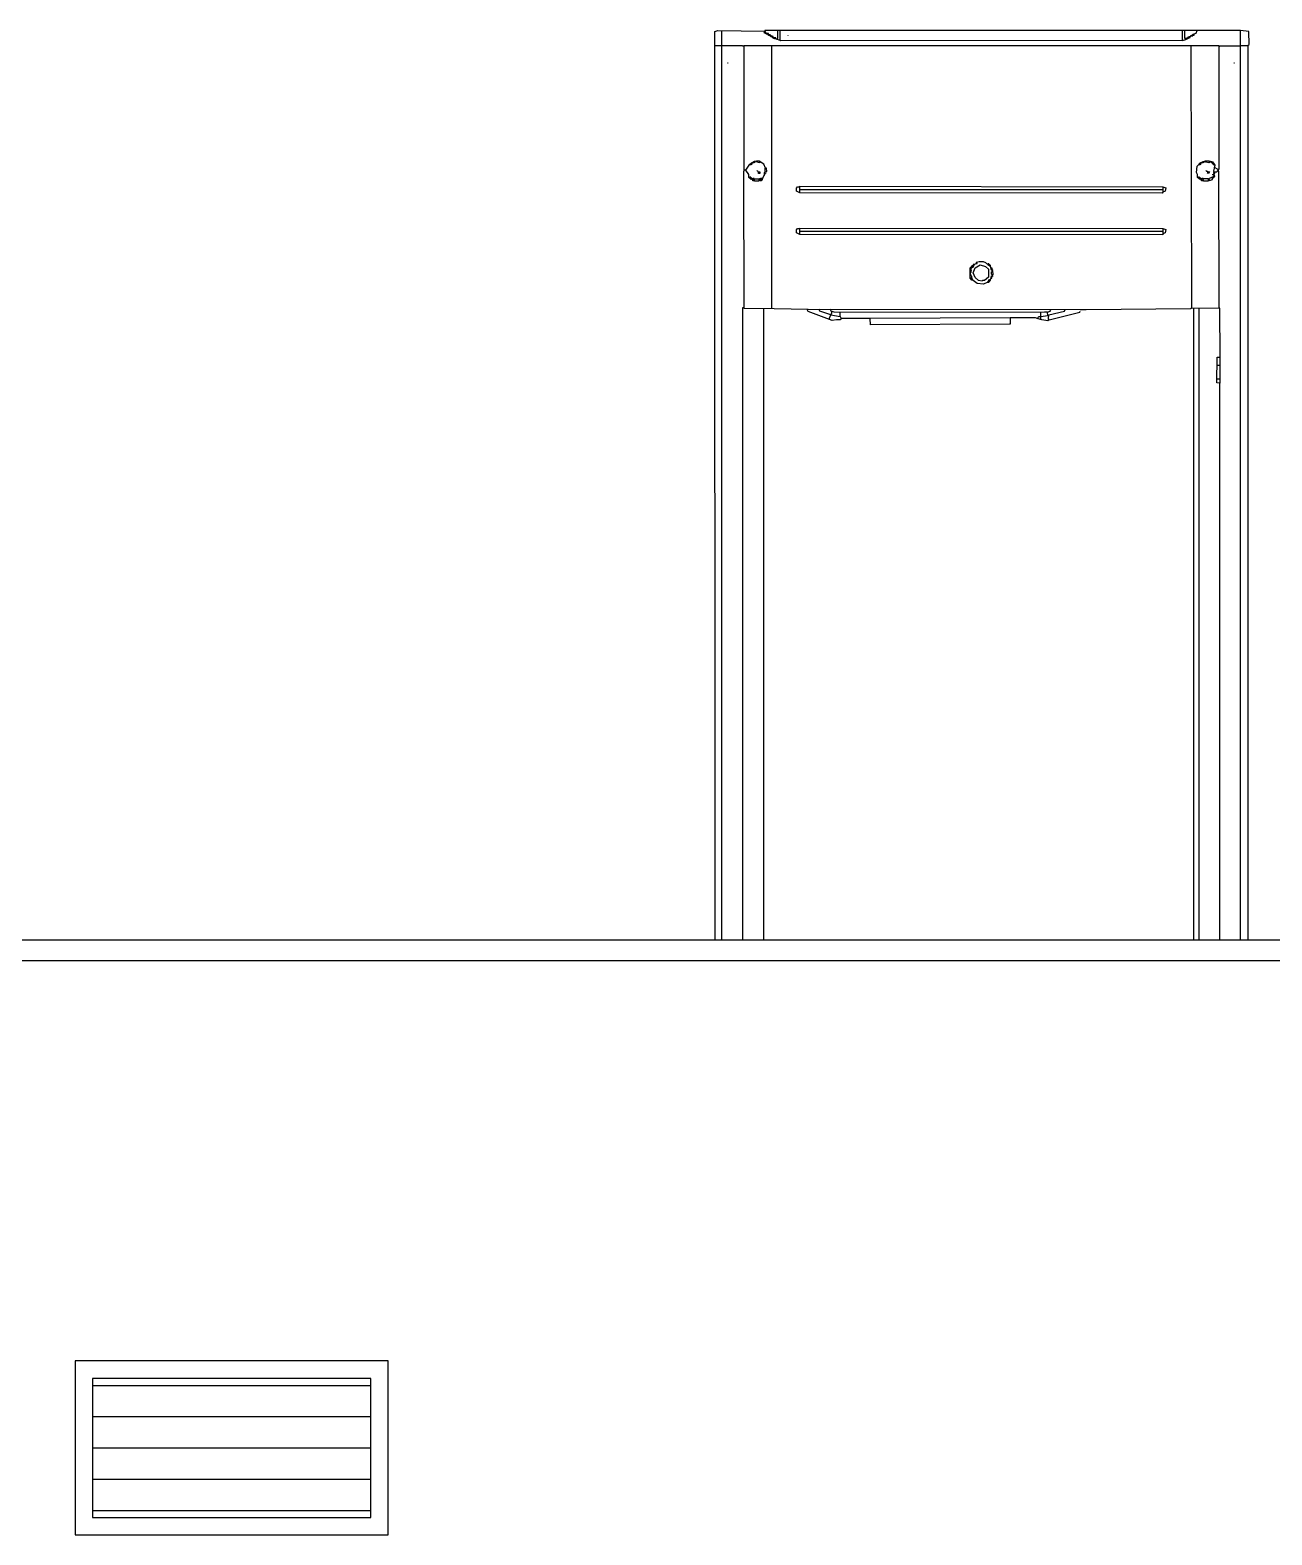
# Model space of a CAD drawing. Extents: x 3792242 to 5145247, y -1546315 to -1031918.
# Drawn here: x 3904059 to 3905845, y -1523469 to -1521306 of the extents above; entities that cross this region are included whole.
import ezdxf

# ---------------------------------------------------------------- set-up
doc = ezdxf.new("R2010")
doc.units = 0
doc.header["$MEASUREMENT"] = 0
doc.layers.add('TENKÁ', color=7, linetype='CONTINUOUS')
doc.layers.add('ZZ-chladenie', color=133, linetype='CONTINUOUS')

msp = doc.modelspace()

# ---------------------------------------------------------------- linework, layer by layer
at = {"layer": 'TENKÁ'}
for p, q in [((3935549, -1522613.77), (3888879, -1522613.77)), ((3935549, -1522643.77), (3888879, -1522643.77))]:
    msp.add_line(p, q, dxfattribs=at)
at = {"layer": 'TENKÁ', "color": 8}
for p, q in [((3904149, -1523253.77), (3904549, -1523253.77)), ((3904149, -1523298.77), (3904549, -1523298.77)), ((3904149, -1523343.77), (3904549, -1523343.77)), ((3904149, -1523388.77), (3904549, -1523388.77)), ((3904149, -1523433.77), (3904549, -1523433.77))]:
    msp.add_line(p, q, dxfattribs=at)
for points in [[(3904574, -1523218.77), (3904124, -1523218.77), (3904124, -1523468.77), (3904574, -1523468.77)], [(3904549, -1523243.77), (3904149, -1523243.77), (3904149, -1523443.77), (3904549, -1523443.77)]]:
    msp.add_lwpolyline(points, close=True, dxfattribs=at)
at = {"layer": 'ZZ-chladenie'}
for p, q in [((3905043.687, -1521307.714), (3905047.923, -1521306.302)), ((3905043.687, -1521328.19), (3905043.687, -1521307.714)), ((3905047.923, -1521306.302), (3905114.998, -1521307.009)), ((3905053.571, -1522613.77), (3905053.571, -1521306.302)), ((3905114.998, -1521307.009), (3905114.292, -1521309.126)), ((3905114.292, -1521309.126), (3905115.704, -1521309.126)), ((3905799.164, -1521306.302), (3905115.704, -1521306.302)), ((3905115.704, -1521306.302), (3905115.704, -1521309.833)), ((3905117.116, -1521308.421), (3905115.704, -1521308.421)), ((3905115.704, -1521309.833), (3905119.234, -1521309.833)), ((3905117.116, -1521309.833), (3905117.116, -1521308.421)), ((3905117.822, -1521311.245), (3905117.116, -1521310.539)), ((3905117.116, -1521310.539), (3905117.822, -1521310.539)), ((3905117.822, -1521310.539), (3905118.528, -1521309.833)), ((3905119.234, -1521311.245), (3905117.822, -1521311.245)), ((3905118.528, -1521309.833), (3905119.234, -1521310.539)), ((3905119.234, -1521309.833), (3905119.234, -1521311.951)), ((3905120.647, -1521310.539), (3905119.234, -1521310.539)), ((3905119.234, -1521311.951), (3905122.765, -1521311.951)), ((3905120.647, -1521311.951), (3905120.647, -1521310.539)), ((3905121.352, -1521313.363), (3905120.647, -1521312.657)), ((3905120.647, -1521312.657), (3905121.352, -1521312.657)), ((3905121.352, -1521312.657), (3905122.059, -1521311.951)), ((3905122.765, -1521313.363), (3905121.352, -1521313.363)), ((3905122.059, -1521311.951), (3905122.765, -1521312.657)), ((3905122.765, -1521311.951), (3905122.765, -1521314.069)), ((3905124.177, -1521312.657), (3905122.765, -1521312.657)), ((3905122.765, -1521314.069), (3905126.295, -1521314.069)), ((3905124.177, -1521314.069), (3905124.177, -1521312.657)), ((3905124.883, -1521315.481), (3905124.177, -1521314.775)), ((3905124.177, -1521314.775), (3905124.883, -1521314.775)), ((3905124.883, -1521314.775), (3905125.589, -1521314.069)), ((3905126.295, -1521315.481), (3905124.883, -1521315.481)), ((3905125.589, -1521314.069), (3905126.295, -1521314.775)), ((3905126.295, -1521314.069), (3905126.295, -1521316.187)), ((3905127.707, -1521314.775), (3905126.295, -1521314.775)), ((3905126.295, -1521316.187), (3905129.825, -1521316.187)), ((3905127.707, -1521316.187), (3905127.707, -1521314.775)), ((3905128.413, -1521316.893), (3905129.119, -1521316.187)), ((3905129.119, -1521316.187), (3905129.825, -1521316.893)), ((3905129.825, -1521316.187), (3905129.825, -1521318.305)), ((3905134.061, -1521317.6), (3905134.061, -1521305.597)), ((3905137.592, -1521320.424), (3905137.592, -1521305.597)), ((3905148.888, -1521313.363), (3905148.888, -1521312.657)), ((3905715.85, -1521320.424), (3905715.85, -1521305.597)), ((3905719.38, -1521316.893), (3905719.38, -1521305.597)), ((3905723.616, -1521316.893), (3905723.616, -1521316.187)), ((3905723.616, -1521316.187), (3905724.322, -1521316.187)), ((3905723.616, -1521316.893), (3905724.322, -1521316.187)), ((3905724.322, -1521316.187), (3905724.322, -1521315.481)), ((3905724.322, -1521315.481), (3905725.734, -1521315.481)), ((3905725.028, -1521316.893), (3905724.322, -1521316.187)), ((3905725.734, -1521316.187), (3905725.028, -1521316.893)), ((3905725.734, -1521314.775), (3905730.677, -1521314.069)), ((3905725.734, -1521316.893), (3905725.734, -1521314.775)), ((3905725.734, -1521316.187), (3905727.146, -1521316.187)), ((3905727.146, -1521316.187), (3905727.146, -1521314.775)), ((3905727.853, -1521314.775), (3905727.853, -1521313.363)), ((3905727.853, -1521313.363), (3905729.265, -1521313.363)), ((3905729.265, -1521313.363), (3905729.97, -1521312.657)), ((3905729.97, -1521312.657), (3905729.265, -1521312.657)), ((3905729.265, -1521312.657), (3905729.265, -1521313.363)), ((3905729.265, -1521313.363), (3905729.265, -1521314.069)), ((3905730.677, -1521314.069), (3905731.383, -1521311.245)), ((3905730.677, -1521312.657), (3905731.383, -1521312.657)), ((3905731.383, -1521311.245), (3905735.619, -1521309.833)), ((3905731.383, -1521312.657), (3905732.795, -1521312.657)), ((3905732.795, -1521312.657), (3905732.795, -1521311.245)), ((3905735.619, -1521309.833), (3905737.031, -1521306.302)), ((3905811.167, -1521307.714), (3905799.164, -1521306.302)), ((3905799.164, -1522613.77), (3905799.164, -1521306.302)), ((3905811.873, -1521326.072), (3905811.167, -1521307.714)), ((3905044.232, -1522613.77), (3905043.687, -1521328.19)), ((3905053.571, -1521328.19), (3905044.393, -1521328.19)), ((3905083.226, -1521328.19), (3905053.571, -1521328.19)), ((3905083.932, -1521328.896), (3905083.226, -1521328.19)), ((3905084.638, -1521328.896), (3905083.932, -1521328.896)), ((3905084.638, -1521328.896), (3905085.344, -1521328.896)), ((3905728.558, -1521328.19), (3905085.344, -1521328.19)), ((3905085.344, -1521328.19), (3905085.344, -1521505.41)), ((3905125.589, -1521705.222), (3905125.589, -1521328.19)), ((3905128.413, -1521317.6), (3905127.707, -1521316.893)), ((3905127.707, -1521316.893), (3905128.413, -1521316.893)), ((3905129.825, -1521317.6), (3905128.413, -1521317.6)), ((3905131.237, -1521316.893), (3905129.825, -1521316.893)), ((3905129.825, -1521318.305), (3905134.061, -1521317.6)), ((3905131.237, -1521318.305), (3905131.237, -1521316.893)), ((3905138.297, -1521321.13), (3905131.237, -1521318.305)), ((3905132.649, -1521319.012), (3905132.649, -1521318.305)), ((3905132.649, -1521318.305), (3905133.355, -1521319.012)), ((3905133.355, -1521319.012), (3905132.649, -1521319.012)), ((3905715.85, -1521320.424), (3905138.297, -1521321.13)), ((3905715.85, -1521320.424), (3905720.792, -1521319.012)), ((3905720.792, -1521319.012), (3905719.38, -1521316.893)), ((3905720.792, -1521319.012), (3905720.086, -1521319.012)), ((3905720.792, -1521319.012), (3905725.734, -1521316.893)), ((3905721.498, -1521317.6), (3905720.792, -1521317.6)), ((3905722.204, -1521318.305), (3905721.498, -1521317.6)), ((3905722.204, -1521318.305), (3905722.204, -1521316.893)), ((3905722.204, -1521316.893), (3905723.616, -1521316.893)), ((3905722.204, -1521317.6), (3905722.204, -1521318.305)), ((3905723.616, -1521316.893), (3905723.616, -1521317.6)), ((3905768.097, -1521328.19), (3905728.558, -1521328.19)), ((3905729.265, -1521705.929), (3905728.558, -1521328.19)), ((3905768.804, -1521328.896), (3905768.097, -1521328.19)), ((3905768.804, -1521328.896), (3905769.509, -1521328.19)), ((3905768.804, -1521328.896), (3905769.509, -1521328.896)), ((3905768.804, -1521505.41), (3905768.804, -1521328.896)), ((3905769.509, -1521328.896), (3905770.216, -1521328.19)), ((3905770.216, -1521328.19), (3905799.164, -1521328.19)), ((3905809.755, -1521328.19), (3905799.164, -1521328.19)), ((3905810.46, -1521327.484), (3905811.873, -1521326.072)), ((3905810.46, -1522613.77), (3905810.46, -1521327.484)), ((3905062.75, -1521352.902), (3905062.044, -1521352.902)), ((3905790.691, -1521352.902), (3905789.985, -1521352.902)), ((3905085.344, -1521508.234), (3905084.638, -1521508.234)), ((3905084.638, -1521508.234), (3905085.344, -1521705.222)), ((3905085.344, -1521505.41), (3905085.344, -1521508.234)), ((3905086.05, -1521506.822), (3905085.344, -1521507.528)), ((3905088.168, -1521506.822), (3905086.05, -1521506.822)), ((3905088.168, -1521506.822), (3905093.817, -1521498.349)), ((3905088.168, -1521506.822), (3905088.874, -1521506.116)), ((3905092.404, -1521513.176), (3905088.168, -1521506.822)), ((3905093.817, -1521498.349), (3905100.877, -1521494.113)), ((3905094.522, -1521498.349), (3905094.522, -1521497.643)), ((3905094.522, -1521497.643), (3905095.229, -1521497.643)), ((3905094.522, -1521499.055), (3905094.522, -1521498.349)), ((3905095.934, -1521499.055), (3905094.522, -1521499.055)), ((3905095.934, -1521496.937), (3905095.229, -1521497.643)), ((3905095.934, -1521498.349), (3905095.229, -1521497.643)), ((3905096.641, -1521497.643), (3905095.934, -1521496.937)), ((3905096.641, -1521497.643), (3905095.934, -1521498.349)), ((3905095.934, -1521498.349), (3905096.641, -1521498.349)), ((3905095.934, -1521498.349), (3905095.934, -1521499.055)), ((3905097.346, -1521496.937), (3905096.641, -1521497.643)), ((3905096.641, -1521498.349), (3905097.346, -1521497.643)), ((3905097.346, -1521496.231), (3905097.346, -1521495.525)), ((3905097.346, -1521497.643), (3905097.346, -1521496.937)), ((3905098.758, -1521495.525), (3905098.758, -1521494.819)), ((3905098.758, -1521496.231), (3905098.758, -1521495.525)), ((3905100.171, -1521496.231), (3905098.758, -1521496.231)), ((3905100.171, -1521494.819), (3905100.171, -1521494.113)), ((3905100.171, -1521494.819), (3905100.171, -1521495.525)), ((3905100.171, -1521495.525), (3905101.583, -1521495.525)), ((3905100.171, -1521495.525), (3905100.171, -1521496.231)), ((3905100.877, -1521494.113), (3905103.701, -1521493.407)), ((3905101.583, -1521495.525), (3905101.583, -1521494.113)), ((3905102.995, -1521494.113), (3905102.995, -1521493.407)), ((3905104.407, -1521495.525), (3905102.995, -1521494.113)), ((3905103.701, -1521493.407), (3905107.937, -1521493.407)), ((3905107.937, -1521496.231), (3905104.407, -1521495.525)), ((3905105.113, -1521508.234), (3905104.407, -1521507.528)), ((3905105.82, -1521508.94), (3905105.113, -1521508.234)), ((3905106.525, -1521509.646), (3905105.82, -1521508.94)), ((3905106.525, -1521511.764), (3905106.525, -1521509.646)), ((3905108.644, -1521509.646), (3905107.232, -1521509.646)), ((3905107.232, -1521509.646), (3905107.232, -1521510.352)), ((3905107.232, -1521510.352), (3905107.937, -1521511.058)), ((3905107.937, -1521493.407), (3905107.937, -1521496.231)), ((3905108.644, -1521494.819), (3905107.937, -1521495.525)), ((3905107.937, -1521511.058), (3905108.644, -1521511.058)), ((3905107.937, -1521511.058), (3905107.937, -1521511.764)), ((3905114.292, -1521498.349), (3905108.644, -1521494.819)), ((3905108.644, -1521511.058), (3905108.644, -1521509.646)), ((3905116.41, -1521503.997), (3905114.292, -1521498.349)), ((3905114.998, -1521510.352), (3905118.528, -1521508.94)), ((3905114.998, -1521513.882), (3905114.998, -1521510.352)), ((3905117.822, -1521503.997), (3905115.704, -1521503.997)), ((3905115.704, -1521503.997), (3905115.704, -1521508.94)), ((3905115.704, -1521508.94), (3905116.41, -1521510.352)), ((3905115.704, -1521511.764), (3905116.41, -1521511.058)), ((3905116.41, -1521511.058), (3905116.41, -1521511.764)), ((3905118.528, -1521508.94), (3905117.822, -1521503.997)), ((3905736.325, -1521510.352), (3905737.031, -1521501.173)), ((3905737.737, -1521513.176), (3905736.325, -1521510.352)), ((3905737.031, -1521501.173), (3905741.267, -1521496.231)), ((3905739.855, -1521498.349), (3905739.855, -1521497.643)), ((3905739.855, -1521497.643), (3905740.561, -1521497.643)), ((3905739.855, -1521499.055), (3905739.855, -1521498.349)), ((3905741.267, -1521499.055), (3905739.855, -1521499.055)), ((3905741.267, -1521496.937), (3905740.561, -1521497.643)), ((3905741.267, -1521498.349), (3905740.561, -1521497.643)), ((3905741.267, -1521496.231), (3905749.034, -1521493.407)), ((3905741.973, -1521497.643), (3905741.267, -1521496.937)), ((3905741.973, -1521497.643), (3905741.267, -1521498.349)), ((3905741.267, -1521498.349), (3905741.973, -1521498.349)), ((3905741.267, -1521498.349), (3905741.267, -1521499.055)), ((3905742.68, -1521496.937), (3905741.973, -1521497.643)), ((3905741.973, -1521498.349), (3905742.68, -1521497.643)), ((3905742.68, -1521496.231), (3905742.68, -1521495.525)), ((3905742.68, -1521497.643), (3905742.68, -1521496.937)), ((3905744.092, -1521495.525), (3905744.092, -1521494.819)), ((3905744.092, -1521496.231), (3905744.092, -1521495.525)), ((3905745.504, -1521496.231), (3905744.092, -1521496.231)), ((3905745.504, -1521494.819), (3905745.504, -1521494.113)), ((3905745.504, -1521494.819), (3905745.504, -1521495.525)), ((3905745.504, -1521495.525), (3905746.916, -1521495.525)), ((3905745.504, -1521495.525), (3905745.504, -1521496.231)), ((3905746.916, -1521495.525), (3905746.916, -1521494.113)), ((3905748.328, -1521494.113), (3905748.328, -1521493.407)), ((3905749.74, -1521495.525), (3905748.328, -1521494.113)), ((3905749.034, -1521493.407), (3905753.977, -1521493.407)), ((3905753.977, -1521496.231), (3905749.74, -1521495.525)), ((3905750.446, -1521508.234), (3905749.74, -1521507.528)), ((3905751.152, -1521508.94), (3905750.446, -1521508.234)), ((3905751.858, -1521508.94), (3905751.152, -1521508.94)), ((3905752.564, -1521509.646), (3905751.858, -1521508.94)), ((3905751.858, -1521511.764), (3905753.27, -1521509.646)), ((3905753.27, -1521511.058), (3905751.858, -1521511.764)), ((3905753.27, -1521508.94), (3905752.564, -1521509.646)), ((3905753.27, -1521511.058), (3905752.564, -1521509.646)), ((3905753.27, -1521509.646), (3905753.27, -1521508.94)), ((3905753.27, -1521509.646), (3905754.682, -1521508.94)), ((3905754.682, -1521508.94), (3905753.27, -1521511.058)), ((3905753.977, -1521510.352), (3905753.27, -1521509.646)), ((3905753.27, -1521511.058), (3905753.977, -1521510.352)), ((3905753.977, -1521493.407), (3905758.918, -1521494.819)), ((3905754.682, -1521494.819), (3905753.977, -1521496.231)), ((3905756.094, -1521494.819), (3905754.682, -1521494.819)), ((3905761.743, -1521499.761), (3905756.094, -1521494.819)), ((3905756.801, -1521494.819), (3905756.801, -1521494.113)), ((3905757.506, -1521495.525), (3905756.801, -1521494.819)), ((3905758.213, -1521494.819), (3905757.506, -1521495.525)), ((3905757.506, -1521496.231), (3905757.506, -1521495.525)), ((3905758.213, -1521496.231), (3905757.506, -1521496.231)), ((3905758.918, -1521495.525), (3905758.213, -1521494.819)), ((3905758.918, -1521496.937), (3905758.213, -1521496.231)), ((3905758.918, -1521494.819), (3905762.449, -1521499.761)), ((3905759.625, -1521495.525), (3905758.918, -1521495.525)), ((3905759.625, -1521497.643), (3905758.918, -1521496.937)), ((3905759.625, -1521496.231), (3905759.625, -1521495.525)), ((3905760.331, -1521496.937), (3905759.625, -1521496.231)), ((3905759.625, -1521498.349), (3905759.625, -1521497.643)), ((3905760.331, -1521498.349), (3905759.625, -1521498.349)), ((3905761.037, -1521497.643), (3905760.331, -1521496.937)), ((3905761.037, -1521499.055), (3905760.331, -1521498.349)), ((3905762.449, -1521499.761), (3905760.331, -1521508.234)), ((3905760.331, -1521508.234), (3905761.743, -1521510.352)), ((3905763.155, -1521509.646), (3905760.331, -1521510.352)), ((3905760.331, -1521510.352), (3905761.743, -1521516)), ((3905761.743, -1521497.643), (3905761.037, -1521497.643)), ((3905761.037, -1521499.055), (3905761.743, -1521499.761)), ((3905761.743, -1521499.761), (3905761.037, -1521499.055)), ((3905761.743, -1521503.291), (3905761.037, -1521503.997)), ((3905761.743, -1521498.349), (3905761.743, -1521497.643)), ((3905767.392, -1521506.116), (3905761.743, -1521503.291)), ((3905761.743, -1521510.352), (3905761.743, -1521511.764)), ((3905765.273, -1521509.646), (3905763.155, -1521509.646)), ((3905765.98, -1521508.234), (3905765.273, -1521509.646)), ((3905768.097, -1521508.234), (3905765.98, -1521508.234)), ((3905767.392, -1521507.528), (3905766.685, -1521508.234)), ((3905767.392, -1521506.116), (3905768.097, -1521505.41)), ((3905767.392, -1521506.116), (3905768.097, -1521506.116)), ((3905767.392, -1521507.528), (3905767.392, -1521506.116)), ((3905768.097, -1521505.41), (3905768.804, -1521505.41)), ((3905768.804, -1521705.222), (3905768.097, -1521508.234)), ((3905092.404, -1521517.412), (3905092.404, -1521513.176)), ((3905095.934, -1521520.236), (3905092.404, -1521517.412)), ((3905093.11, -1521518.119), (3905093.11, -1521517.412)), ((3905093.817, -1521518.119), (3905093.11, -1521518.119)), ((3905094.522, -1521517.412), (3905093.817, -1521516.707)), ((3905097.346, -1521519.531), (3905093.817, -1521516.707)), ((3905094.522, -1521518.824), (3905093.817, -1521518.119)), ((3905095.229, -1521518.119), (3905094.522, -1521517.412)), ((3905095.229, -1521518.119), (3905094.522, -1521518.824)), ((3905095.934, -1521518.119), (3905095.229, -1521518.119)), ((3905095.934, -1521518.824), (3905095.934, -1521518.119)), ((3905095.934, -1521518.824), (3905095.934, -1521519.531)), ((3905098.758, -1521518.824), (3905095.934, -1521520.236)), ((3905098.053, -1521520.943), (3905097.346, -1521520.236)), ((3905097.346, -1521520.236), (3905097.346, -1521520.943)), ((3905097.346, -1521520.943), (3905098.053, -1521520.943)), ((3905098.053, -1521520.943), (3905098.758, -1521520.236)), ((3905098.053, -1521522.355), (3905098.053, -1521520.943)), ((3905100.877, -1521522.355), (3905098.053, -1521522.355)), ((3905100.171, -1521518.824), (3905098.758, -1521518.824)), ((3905098.758, -1521520.236), (3905098.758, -1521519.531)), ((3905100.877, -1521522.355), (3905100.171, -1521518.824)), ((3905100.877, -1521519.531), (3905106.525, -1521519.531)), ((3905100.877, -1521522.355), (3905107.232, -1521522.355)), ((3905107.937, -1521511.764), (3905106.525, -1521511.764)), ((3905107.232, -1521521.648), (3905106.525, -1521522.355)), ((3905107.232, -1521522.355), (3905107.937, -1521518.824)), ((3905108.644, -1521521.648), (3905107.232, -1521521.648)), ((3905107.937, -1521518.824), (3905112.88, -1521518.119)), ((3905108.644, -1521520.236), (3905107.937, -1521519.531)), ((3905107.937, -1521519.531), (3905107.937, -1521520.236)), ((3905108.644, -1521521.648), (3905108.644, -1521520.236)), ((3905108.644, -1521521.648), (3905110.761, -1521521.648)), ((3905110.056, -1521518.824), (3905110.056, -1521518.119)), ((3905110.056, -1521519.531), (3905110.056, -1521518.824)), ((3905110.761, -1521520.236), (3905110.056, -1521519.531)), ((3905110.761, -1521520.943), (3905110.761, -1521520.236)), ((3905110.761, -1521521.648), (3905111.468, -1521520.943)), ((3905111.468, -1521518.824), (3905111.468, -1521518.119)), ((3905112.174, -1521519.531), (3905111.468, -1521518.824)), ((3905111.468, -1521520.943), (3905112.174, -1521520.943)), ((3905112.174, -1521519.531), (3905112.88, -1521519.531)), ((3905112.174, -1521520.943), (3905112.174, -1521519.531)), ((3905112.88, -1521518.119), (3905114.998, -1521513.882)), ((3905112.88, -1521519.531), (3905112.88, -1521518.119)), ((3905114.998, -1521513.882), (3905114.292, -1521513.882)), ((3905114.998, -1521513.882), (3905115.704, -1521513.882)), ((3905115.704, -1521513.882), (3905115.704, -1521511.764)), ((3905160.891, -1521532.946), (3905162.303, -1521530.827)), ((3905160.891, -1521537.182), (3905160.891, -1521532.946)), ((3905162.303, -1521530.827), (3905165.834, -1521530.827)), ((3905165.834, -1521538.594), (3905165.834, -1521530.122)), ((3905165.834, -1521530.122), (3905687.607, -1521530.827)), ((3905687.607, -1521530.827), (3905691.844, -1521532.239)), ((3905688.314, -1521537.888), (3905688.314, -1521531.534)), ((3905691.844, -1521532.239), (3905691.138, -1521537.182)), ((3905737.737, -1521517.412), (3905737.737, -1521513.176)), ((3905741.267, -1521520.236), (3905737.737, -1521517.412)), ((3905738.443, -1521518.119), (3905738.443, -1521517.412)), ((3905739.149, -1521518.119), (3905738.443, -1521518.119)), ((3905739.855, -1521517.412), (3905739.149, -1521516.707)), ((3905742.68, -1521519.531), (3905739.149, -1521516.707)), ((3905739.855, -1521518.824), (3905739.149, -1521518.119)), ((3905740.561, -1521518.119), (3905739.855, -1521517.412)), ((3905740.561, -1521518.119), (3905739.855, -1521518.824)), ((3905741.267, -1521518.119), (3905740.561, -1521518.119)), ((3905741.267, -1521518.824), (3905741.267, -1521518.119)), ((3905741.267, -1521518.824), (3905741.267, -1521519.531)), ((3905744.092, -1521518.824), (3905741.267, -1521520.236)), ((3905743.386, -1521520.943), (3905742.68, -1521520.236)), ((3905742.68, -1521520.236), (3905742.68, -1521520.943)), ((3905742.68, -1521520.943), (3905743.386, -1521520.943)), ((3905743.386, -1521520.943), (3905744.092, -1521520.236)), ((3905743.386, -1521522.355), (3905743.386, -1521520.943)), ((3905746.21, -1521522.355), (3905743.386, -1521522.355)), ((3905745.504, -1521518.824), (3905744.092, -1521518.824)), ((3905744.092, -1521520.236), (3905744.092, -1521519.531)), ((3905746.21, -1521522.355), (3905745.504, -1521518.824)), ((3905752.564, -1521519.531), (3905746.21, -1521519.531)), ((3905746.21, -1521522.355), (3905753.27, -1521522.355)), ((3905753.27, -1521520.236), (3905752.564, -1521519.531)), ((3905753.27, -1521521.648), (3905752.564, -1521522.355)), ((3905753.27, -1521522.355), (3905753.977, -1521518.824)), ((3905754.682, -1521520.236), (3905753.27, -1521520.236)), ((3905754.682, -1521521.648), (3905753.27, -1521521.648)), ((3905753.977, -1521518.824), (3905760.331, -1521516)), ((3905754.682, -1521521.648), (3905758.918, -1521520.236)), ((3905754.682, -1521521.648), (3905754.682, -1521520.236)), ((3905758.918, -1521520.236), (3905758.918, -1521517.412)), ((3905758.918, -1521517.412), (3905761.037, -1521517.412)), ((3905758.918, -1521518.824), (3905759.625, -1521518.824)), ((3905759.625, -1521513.882), (3905759.625, -1521512.47)), ((3905760.331, -1521513.882), (3905759.625, -1521513.882)), ((3905760.331, -1521516), (3905759.625, -1521516)), ((3905759.625, -1521516), (3905759.625, -1521516.707)), ((3905759.625, -1521518.119), (3905760.331, -1521517.412)), ((3905759.625, -1521518.824), (3905759.625, -1521518.119)), ((3905761.037, -1521514.588), (3905760.331, -1521513.882)), ((3905760.331, -1521517.412), (3905761.037, -1521516.707)), ((3905761.743, -1521511.764), (3905761.037, -1521512.47)), ((3905761.037, -1521512.47), (3905761.037, -1521511.764)), ((3905762.449, -1521514.588), (3905761.037, -1521514.588)), ((3905761.037, -1521517.412), (3905761.743, -1521516)), ((3905761.743, -1521516), (3905762.449, -1521514.588)), ((3905165.834, -1521539.3), (3905160.891, -1521537.182)), ((3905688.314, -1521535.064), (3905165.834, -1521535.064)), ((3905686.902, -1521540.006), (3905165.834, -1521539.3)), ((3905687.607, -1521538.594), (3905686.902, -1521540.006)), ((3905691.138, -1521537.182), (3905687.607, -1521538.594)), ((3905688.314, -1521537.888), (3905688.314, -1521538.594)), ((3905160.891, -1521592.96), (3905162.303, -1521590.842)), ((3905160.891, -1521597.197), (3905160.891, -1521592.96)), ((3905165.834, -1521599.315), (3905160.891, -1521597.197)), ((3905162.303, -1521590.842), (3905165.834, -1521590.842)), ((3905165.834, -1521598.609), (3905165.834, -1521590.136)), ((3905165.834, -1521590.136), (3905687.607, -1521590.842)), ((3905688.314, -1521595.078), (3905165.834, -1521595.078)), ((3905687.607, -1521590.842), (3905691.844, -1521592.254)), ((3905691.138, -1521597.197), (3905687.607, -1521598.609)), ((3905688.314, -1521597.902), (3905688.314, -1521591.548)), ((3905688.314, -1521597.902), (3905688.314, -1521598.609)), ((3905691.844, -1521592.254), (3905691.138, -1521597.197)), ((3905687.607, -1521600.021), (3905165.834, -1521599.315)), ((3905687.607, -1521598.609), (3905687.607, -1521600.021)), ((3905412.952, -1521644.502), (3905419.307, -1521640.972)), ((3905423.543, -1521638.854), (3905419.307, -1521639.56)), ((3905419.307, -1521639.56), (3905419.307, -1521640.972)), ((3905419.307, -1521640.972), (3905420.719, -1521640.972)), ((3905420.719, -1521640.972), (3905420.719, -1521639.56)), ((3905429.898, -1521638.854), (3905423.543, -1521638.854)), ((3905433.428, -1521640.266), (3905429.898, -1521638.854)), ((3905437.664, -1521643.796), (3905433.428, -1521640.266)), ((3905411.54, -1521646.62), (3905410.128, -1521648.032)), ((3905410.128, -1521648.032), (3905410.128, -1521654.387)), ((3905412.247, -1521650.856), (3905410.128, -1521650.856)), ((3905410.128, -1521654.387), (3905410.835, -1521654.387)), ((3905410.835, -1521657.917), (3905410.128, -1521657.917)), ((3905410.835, -1521654.387), (3905412.247, -1521653.68)), ((3905410.835, -1521654.387), (3905411.54, -1521654.387)), ((3905410.835, -1521662.154), (3905410.835, -1521654.387)), ((3905411.54, -1521656.505), (3905410.835, -1521656.505)), ((3905412.952, -1521664.978), (3905410.835, -1521662.154)), ((3905411.54, -1521647.326), (3905412.247, -1521646.62)), ((3905412.247, -1521646.62), (3905411.54, -1521646.62)), ((3905412.247, -1521648.032), (3905411.54, -1521647.326)), ((3905411.54, -1521657.917), (3905411.54, -1521656.505)), ((3905412.247, -1521658.623), (3905411.54, -1521657.917)), ((3905412.247, -1521653.68), (3905412.247, -1521646.62)), ((3905412.952, -1521648.032), (3905412.247, -1521648.032)), ((3905412.247, -1521650.856), (3905412.952, -1521650.151)), ((3905412.952, -1521659.329), (3905412.247, -1521658.623)), ((3905412.952, -1521661.447), (3905412.247, -1521661.447)), ((3905412.247, -1521661.447), (3905412.247, -1521662.859)), ((3905412.247, -1521662.859), (3905412.952, -1521662.154)), ((3905412.247, -1521663.566), (3905412.247, -1521662.859)), ((3905412.952, -1521645.914), (3905412.952, -1521644.502)), ((3905412.952, -1521648.032), (3905412.952, -1521645.914)), ((3905412.952, -1521661.447), (3905412.952, -1521659.329)), ((3905412.952, -1521662.154), (3905412.952, -1521661.447)), ((3905414.364, -1521664.978), (3905412.952, -1521661.447)), ((3905413.659, -1521644.502), (3905413.659, -1521643.796)), ((3905413.659, -1521643.796), (3905414.364, -1521643.796)), ((3905414.364, -1521645.208), (3905413.659, -1521644.502)), ((3905413.659, -1521646.62), (3905415.071, -1521646.62)), ((3905415.071, -1521643.09), (3905414.364, -1521643.796)), ((3905415.071, -1521645.208), (3905414.364, -1521645.208)), ((3905415.777, -1521643.796), (3905415.071, -1521643.09)), ((3905415.071, -1521646.62), (3905415.777, -1521643.796)), ((3905415.071, -1521645.208), (3905415.777, -1521644.502)), ((3905415.071, -1521654.387), (3905417.895, -1521647.326)), ((3905417.895, -1521661.447), (3905415.071, -1521654.387)), ((3905415.777, -1521642.384), (3905415.777, -1521641.678)), ((3905415.777, -1521643.796), (3905416.483, -1521643.09)), ((3905416.483, -1521643.09), (3905415.777, -1521643.796)), ((3905415.777, -1521644.502), (3905415.777, -1521643.796)), ((3905417.895, -1521647.326), (3905424.955, -1521643.09)), ((3905422.838, -1521665.684), (3905417.895, -1521661.447)), ((3905424.955, -1521643.09), (3905432.722, -1521645.208)), ((3905436.958, -1521660.742), (3905431.31, -1521665.684)), ((3905432.722, -1521645.208), (3905436.958, -1521649.444)), ((3905437.664, -1521641.678), (3905436.252, -1521641.678)), ((3905436.958, -1521643.796), (3905436.958, -1521643.09)), ((3905437.664, -1521643.796), (3905436.958, -1521643.796)), ((3905436.958, -1521649.444), (3905436.958, -1521660.742)), ((3905437.664, -1521642.384), (3905437.664, -1521641.678)), ((3905438.371, -1521642.384), (3905437.664, -1521642.384)), ((3905438.371, -1521643.09), (3905437.664, -1521642.384)), ((3905438.371, -1521644.502), (3905437.664, -1521643.796)), ((3905439.783, -1521645.208), (3905437.664, -1521643.796)), ((3905438.371, -1521643.09), (3905438.371, -1521642.384)), ((3905439.076, -1521643.796), (3905438.371, -1521643.09)), ((3905439.076, -1521643.09), (3905438.371, -1521643.09)), ((3905439.076, -1521643.796), (3905438.371, -1521644.502)), ((3905438.371, -1521644.502), (3905439.076, -1521643.796)), ((3905439.783, -1521643.796), (3905439.076, -1521643.09)), ((3905439.783, -1521645.208), (3905439.783, -1521643.796)), ((3905441.195, -1521650.856), (3905439.783, -1521645.208)), ((3905440.489, -1521647.326), (3905441.901, -1521647.326)), ((3905440.489, -1521663.566), (3905441.195, -1521658.623)), ((3905440.489, -1521662.154), (3905441.901, -1521662.154)), ((3905443.313, -1521652.268), (3905441.195, -1521650.856)), ((3905441.195, -1521652.975), (3905441.901, -1521652.268)), ((3905441.195, -1521656.505), (3905441.195, -1521652.975)), ((3905441.901, -1521657.211), (3905441.195, -1521656.505)), ((3905441.195, -1521658.623), (3905442.607, -1521658.623)), ((3905441.901, -1521647.326), (3905441.901, -1521649.444)), ((3905441.901, -1521649.444), (3905442.607, -1521650.151)), ((3905442.607, -1521650.856), (3905441.901, -1521650.856)), ((3905442.607, -1521657.211), (3905441.901, -1521657.211)), ((3905441.901, -1521660.035), (3905442.607, -1521659.329)), ((3905441.901, -1521662.154), (3905441.901, -1521660.035)), ((3905442.607, -1521650.151), (3905442.607, -1521650.856)), ((3905442.607, -1521658.623), (3905444.019, -1521656.505)), ((3905442.607, -1521657.211), (3905443.313, -1521657.211)), ((3905442.607, -1521659.329), (3905442.607, -1521660.035)), ((3905444.019, -1521656.505), (3905443.313, -1521652.268)), ((3905412.952, -1521663.566), (3905412.247, -1521663.566)), ((3905412.952, -1521663.566), (3905413.659, -1521663.566)), ((3905415.071, -1521665.684), (3905412.952, -1521664.978)), ((3905420.719, -1521669.92), (3905415.071, -1521665.684)), ((3905429.898, -1521670.626), (3905420.719, -1521669.92)), ((3905427.78, -1521666.39), (3905422.838, -1521665.684)), ((3905428.486, -1521665.684), (3905427.78, -1521666.39)), ((3905431.31, -1521665.684), (3905428.486, -1521665.684)), ((3905436.252, -1521667.802), (3905429.898, -1521670.626)), ((3905436.252, -1521667.802), (3905438.371, -1521664.271)), ((3905436.252, -1521667.802), (3905437.664, -1521667.802)), ((3905436.958, -1521666.39), (3905437.664, -1521665.684)), ((3905437.664, -1521667.096), (3905436.958, -1521666.39)), ((3905437.664, -1521667.096), (3905436.958, -1521666.39)), ((3905437.664, -1521665.684), (3905437.664, -1521664.978)), ((3905437.664, -1521664.978), (3905438.371, -1521664.978)), ((3905438.371, -1521666.39), (3905437.664, -1521667.096)), ((3905437.664, -1521667.802), (3905438.371, -1521667.096)), ((3905438.371, -1521664.271), (3905440.489, -1521663.566)), ((3905438.371, -1521666.39), (3905439.076, -1521665.684)), ((3905438.371, -1521666.39), (3905439.076, -1521666.39)), ((3905438.371, -1521667.096), (3905438.371, -1521666.39)), ((3905439.076, -1521666.39), (3905439.076, -1521665.684)), ((3905439.076, -1521665.684), (3905439.783, -1521665.684)), ((3905439.783, -1521665.684), (3905439.783, -1521664.271)), ((3905083.932, -1522613.77), (3905083.932, -1521704.517)), ((3905083.932, -1521704.517), (3905084.638, -1521704.517)), ((3905085.344, -1521705.222), (3905129.119, -1521705.929)), ((3905114.292, -1522613.77), (3905114.292, -1521705.929)), ((3905129.119, -1521705.929), (3905177.837, -1521706.635)), ((3905577.463, -1521707.341), (3905727.853, -1521705.929)), ((3905727.853, -1521705.929), (3905728.558, -1521705.222)), ((3905768.097, -1521705.222), (3905729.265, -1521705.929)), ((3905732.089, -1522613.77), (3905732.089, -1521705.929)), ((3905739.855, -1522613.77), (3905739.855, -1521705.929)), ((3905769.509, -1521705.222), (3905768.097, -1521705.222)), ((3905770.216, -1521775.828), (3905769.509, -1521705.222)), ((3905176.425, -1521707.341), (3905177.131, -1521706.635)), ((3905177.837, -1521710.165), (3905176.425, -1521707.341)), ((3905177.837, -1521706.635), (3905568.99, -1521707.341)), ((3905212.433, -1521722.874), (3905177.837, -1521710.165)), ((3905194.782, -1521709.459), (3905193.37, -1521706.635)), ((3905210.315, -1521715.108), (3905194.782, -1521709.459)), ((3905208.197, -1521720.756), (3905210.315, -1521715.108)), ((3905208.197, -1521720.756), (3905208.903, -1521720.05)), ((3905211.021, -1521709.459), (3905209.609, -1521706.635)), ((3905210.315, -1521715.108), (3905223.73, -1521717.226)), ((3905215.258, -1521710.871), (3905211.021, -1521709.459)), ((3905211.021, -1521713.696), (3905211.727, -1521712.989)), ((3905211.021, -1521715.108), (3905211.021, -1521713.696)), ((3905211.727, -1521712.989), (3905211.727, -1521710.165)), ((3905218.788, -1521722.168), (3905212.433, -1521722.874)), ((3905512.506, -1521711.577), (3905215.258, -1521710.871)), ((3905223.73, -1521722.168), (3905218.788, -1521722.168)), ((3905223.73, -1521717.226), (3905223.73, -1521711.577)), ((3905223.73, -1521717.226), (3905225.142, -1521720.05)), ((3905225.142, -1521720.05), (3905223.73, -1521722.168)), ((3905266.8, -1521720.05), (3905225.142, -1521720.05)), ((3905468.025, -1521719.344), (3905266.8, -1521720.05)), ((3905267.505, -1521729.229), (3905266.8, -1521720.05)), ((3905504.74, -1521719.344), (3905468.025, -1521719.344)), ((3905468.025, -1521720.05), (3905468.025, -1521728.522)), ((3905508.27, -1521720.756), (3905504.74, -1521719.344)), ((3905507.564, -1521720.05), (3905508.27, -1521719.344)), ((3905508.27, -1521718.638), (3905508.976, -1521717.932)), ((3905508.27, -1521719.344), (3905508.27, -1521718.638)), ((3905513.918, -1521722.168), (3905508.27, -1521720.756)), ((3905508.976, -1521717.932), (3905509.682, -1521717.226)), ((3905509.682, -1521717.226), (3905512.506, -1521717.226)), ((3905517.448, -1521710.871), (3905512.506, -1521711.577)), ((3905512.506, -1521721.462), (3905512.506, -1521711.577)), ((3905512.506, -1521717.226), (3905522.391, -1521715.813)), ((3905522.391, -1521723.58), (3905513.918, -1521722.168)), ((3905521.685, -1521710.871), (3905517.448, -1521710.871)), ((3905521.685, -1521710.871), (3905525.921, -1521709.459)), ((3905522.391, -1521715.813), (3905521.685, -1521710.871)), ((3905524.509, -1521722.168), (3905522.391, -1521723.58)), ((3905523.097, -1521720.756), (3905523.803, -1521715.108)), ((3905524.509, -1521722.168), (3905523.097, -1521720.756)), ((3905523.803, -1521715.108), (3905546.396, -1521709.459)), ((3905524.509, -1521722.168), (3905568.284, -1521710.871)), ((3905525.921, -1521709.459), (3905526.627, -1521708.047)), ((3905546.396, -1521709.459), (3905547.103, -1521707.341)), ((3905568.284, -1521710.871), (3905568.99, -1521709.459)), ((3905568.99, -1521707.341), (3905577.463, -1521707.341)), ((3905467.319, -1521728.522), (3905267.505, -1521729.229)), ((3905468.025, -1521728.522), (3905467.319, -1521728.522)), ((3905765.273, -1521812.543), (3905765.98, -1521775.828)), ((3905769.509, -1521787.831), (3905765.273, -1521787.831)), ((3905765.98, -1521775.828), (3905770.216, -1521775.828)), ((3905769.509, -1521787.831), (3905770.216, -1521787.125)), ((3905770.216, -1521788.537), (3905769.509, -1521787.831)), ((3905770.216, -1521787.125), (3905770.216, -1521775.828)), ((3905770.216, -1521806.894), (3905770.216, -1521788.537)), ((3905769.509, -1521807.601), (3905765.273, -1521807.601)), ((3905769.509, -1521813.249), (3905765.273, -1521812.543)), ((3905769.509, -1521807.601), (3905770.216, -1521806.894)), ((3905770.216, -1521808.306), (3905769.509, -1521807.601)), ((3905769.509, -1521813.249), (3905770.216, -1521812.543)), ((3905769.509, -1522613.77), (3905769.509, -1521813.249)), ((3905770.216, -1521812.543), (3905770.216, -1521808.306))]:
    msp.add_line(p, q, dxfattribs=at)

doc.saveas('drawing.dxf')
